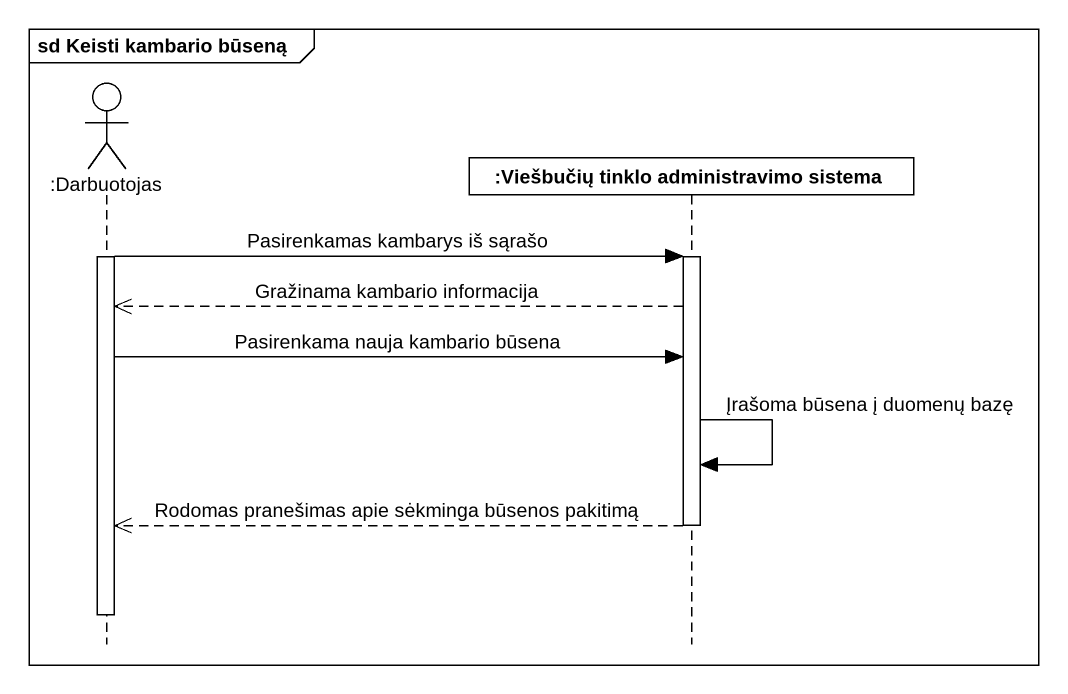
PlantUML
@startuml
mainframe sd Keisti kambario būseną
hide footbox
actor ":Darbuotojas" as Darbuotojas
participant ":Viešbučių tinklo administravimo sistema" as Viešbučių_tinklo

activate Darbuotojas
Darbuotojas -> Viešbučių_tinklo : Pasirenkamas kambarys iš sąrašo
activate Viešbučių_tinklo
Viešbučių_tinklo -->> Darbuotojas : Gražinama kambario informacija
Darbuotojas -> Viešbučių_tinklo : Pasirenkama nauja kambario būsena
Viešbučių_tinklo -> Viešbučių_tinklo : Įrašoma būsena į duomenų bazę
Viešbučių_tinklo -->> Darbuotojas : Rodomas pranešimas apie sėkminga būsenos pakitimą
deactivate Viešbučių_tinklo
deactivate Darbuotojas
@enduml
